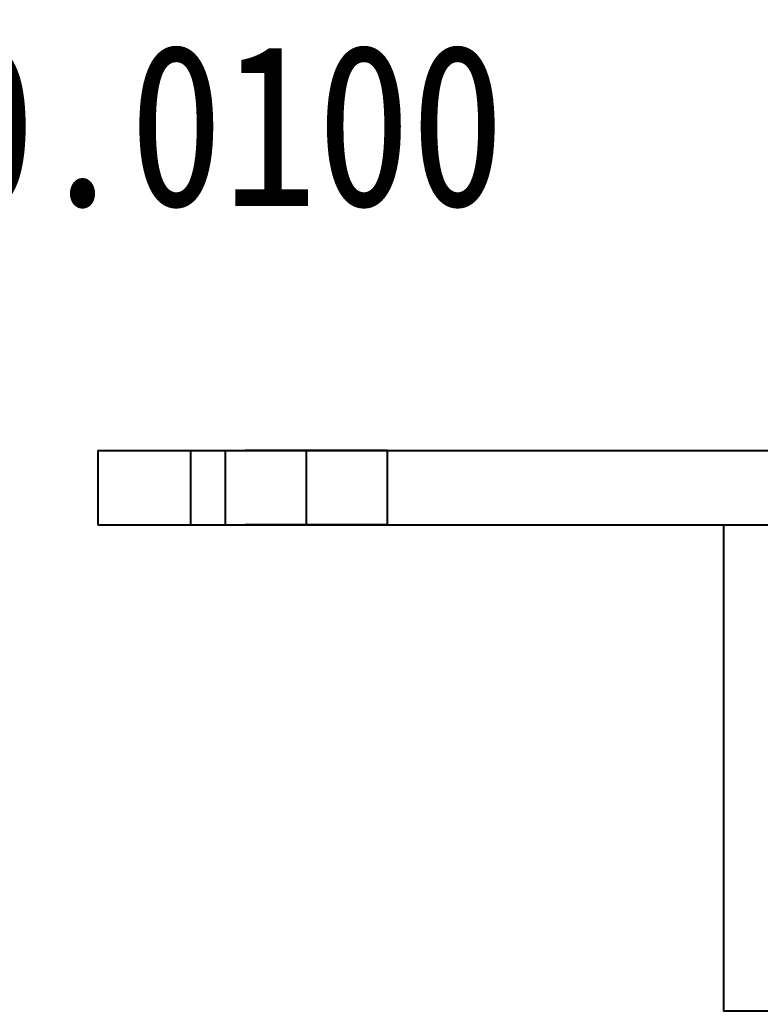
# Model space of a CAD drawing. Header units: millimetres. Extents: x 753 to 1632, y 352 to 973.
# Drawn here: x 1005.34 to 1021.32, y 528.57 to 549.96 of the extents above; entities that cross this region are included whole.
import ezdxf

# ---------------------------------------------------------------- set-up
doc = ezdxf.new("R2010")
doc.units = ezdxf.units.MM
doc.header["$LTSCALE"] = 30.734
doc.header["$PDMODE"] = 3
doc.header["$PDSIZE"] = 8
doc.linetypes.add('HIDDEN', pattern=[0.2, 0.1, -0.1])
doc.layers.get('0').update_dxf_attribs({"linetype": 'CONTINUOUS'})
doc.layers.get('Defpoints').update_dxf_attribs({"linetype": 'CONTINUOUS'})
doc.layers.add('02___PRT_ALL_AXES', color=7, linetype='CONTINUOUS')
doc.styles.get("Standard").update_dxf_attribs({"font": 'txt', "width": 0.85})
doc.dimstyles.get("Standard").update_dxf_attribs({"dimtxt": 3.5, "dimasz": 3.5, "dimexe": 0.18, "dimexo": 0.0625, "dimgap": 0.09, "dimtad": 1, "dimdsep": 46, "dimtxsty": 'Standard', "dimcen": 0.09, "dimadec": 0, "dimazin": 0, "dimtol": 1, "dimtp": 0.01, "dimtm": 0.01, "dimtfac": 1, "dimtofl": 0, "dimtmove": 0, "dimatfit": 3, "dimfxl": 1, "dimtolj": 1, "dimarcsym": 0})

# ---------------------------------------------------------------- blocks, each defined once
blk = doc.blocks.new('*D2')
at = {"color": 0, "lineweight": -2}
for p, q in [((983.912, 544.168), (983.912, 547.668)), ((983.912, 547.668), (987.412, 547.668)), ((1003.533, 540.668), (973.854, 540.668)), ((1003.533, 539.068), (973.854, 539.068)), ((983.912, 535.568), (983.912, 532.068))]:
    blk.add_line(p, q, dxfattribs=at)
at = {"color": 0}
for points in [[(983.329, 544.168), (984.496, 544.168), (983.912, 540.668)], [(983.329, 535.568), (984.496, 535.568), (983.912, 539.068)]]:
    blk.add_solid(points, dxfattribs=at)
at = {"layer": 'Defpoints', "color": 0}
for p in [(983.912, 540.668), (1007.026, 540.668), (1007.026, 539.068)]:
    blk.add_point(p, dxfattribs=at)
at = {"color": 0, "insert": (1001.634, 547.668), "char_height": 3.5, "attachment_point": 5}
blk.add_mtext('\\A1;1.6000±0.0100', dxfattribs=at)

msp = doc.modelspace()

# ---------------------------------------------------------------- linework, layer by layer
at = {"color": 7, "linetype": 'Continuous'}
for p, q in [((1007.02568, 540.66802), (1007.02568, 539.06802)), ((1007.02568, 540.66802), (1106.52568, 540.66802)), ((1009.02568, 540.66802), (1009.02568, 539.06802)), ((1020.52568, 539.06802), (1020.52568, 528.56802)), ((1043.52568, 528.56802), (1020.52568, 528.56802))]:
    msp.add_line(p, q, dxfattribs=at)
at = {"color": 3, "linetype": 'Continuous'}
msp.add_line((1007.02568, 539.06802), (1106.52568, 539.06802), dxfattribs=at)
at = {"layer": '02___PRT_ALL_AXES', "color": 8, "linetype": 'HIDDEN'}
for p, q in [((1009.77568, 539.06802), (1009.77568, 540.66802)), ((1013.27541, 540.66802), (1009.77595, 540.66802)), ((1011.52568, 539.06802), (1011.52568, 540.66802)), ((1013.27568, 539.06802), (1013.27568, 540.66802)), ((1013.27541, 539.06802), (1009.77595, 539.06802))]:
    msp.add_line(p, q, dxfattribs=at)

# ---------------------------------------------------------------- dimensions: what is measured, and where the dimension line sits
at = {"color": 4}
dim = msp.add_linear_dim(base=(983.91227, 540.66802), p1=(1007.02568, 539.06802), p2=(1007.02568, 540.66802), angle=90, dimstyle='Standard', override={"dimexe": 10.0584, "dimexo": 3.4925, "dimtad": 0, "dimtih": 1, "dimtoh": 1, "dimdec": 4, "dimzin": 0, "dimcen": 5.0292, "dimtdec": 4, "dimtzin": 0}, dxfattribs=at)
dim.commit()
dim.dimension.update_dxf_attribs({"geometry": '*D2', "text_midpoint": (1001.63352, 547.66802)})

doc.saveas('drawing.dxf')
